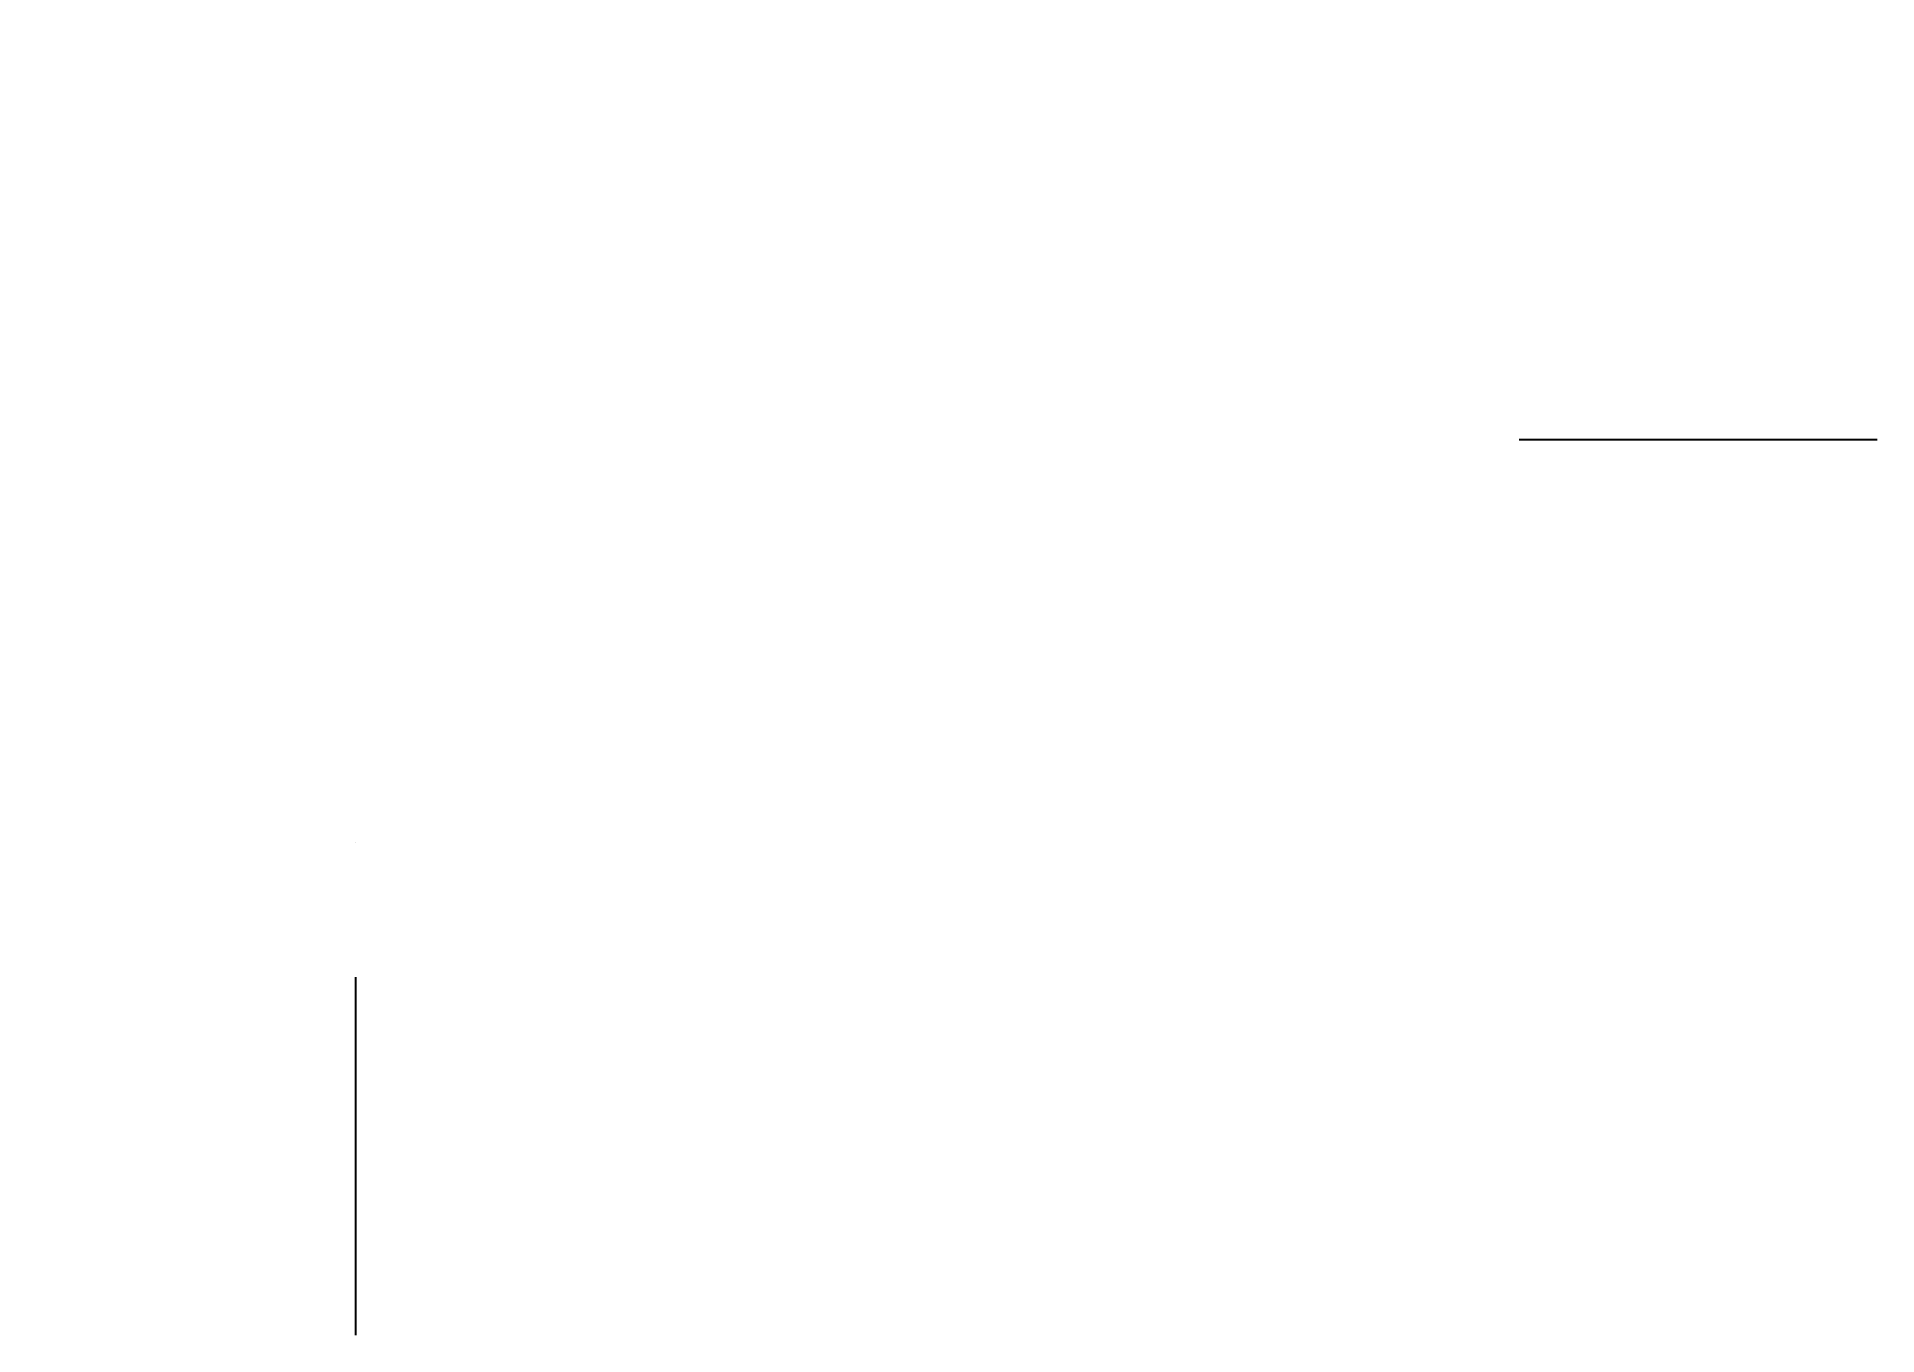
# Model space of a CAD drawing. Header units: millimetres. Extents: x -401 to -398, y -1 to 400.
# Drawn here: x -400.0828 to -399.8772, y -0.145 to 0 of the extents above; entities outside this region: 6.
import ezdxf

# ---------------------------------------------------------------- set-up
doc = ezdxf.new("R2010")
doc.units = ezdxf.units.MM
doc.styles.get("Standard").update_dxf_attribs({"font": 'arial.ttf'})

msp = doc.modelspace()

# ---------------------------------------------------------------- linework, layer by layer
at = {"extrusion": (-1, 0, 0)}
for p, q in [((-397.74502, 0.375, 444.94452), (-397.74502, 0.255, 444.94452)), ((-400.0472, -0.525, 446.48924), (-400.0472, -0.485, 446.48924))]:
    msp.add_line(p, q, dxfattribs=at)
for p, q in [((-399.8772, -0.045, 446.50424), (-399.9172, -0.045, 446.50424)), ((-400.0472, -0.54, 446.50424), (-400.0472, -0.54, 446.50424))]:
    msp.add_line(p, q)
at = {"extrusion": (0, -1, 0)}
for p, q in [((-400.0472, -0.09, 446.50424), (-400.0472, -0.09, 446.50424)), ((-400.0472, -0.105, 446.48924), (-400.0472, -0.145, 446.48924))]:
    msp.add_line(p, q, dxfattribs=at)
at = {"extrusion": (-1, 0, 0)}
msp.add_circle((-400.26964, 446.61668, 400.53492), 0.015, dxfattribs=at)

# ---------------------------------------------------------------- texts
at = {"extrusion": (0, -1, 0)}
for s, p in [('1:5', (-400.08619, 446.23014)), ('Escala', (-400.06065, 446.28121)), ('1:5', (-398.43296, 445.13841)), ('Escala', (-398.40742, 445.18948))]:
    msp.add_text(s, height=0.035546, rotation=333.4349, dxfattribs=at).set_placement(p)

doc.saveas('drawing.dxf')
